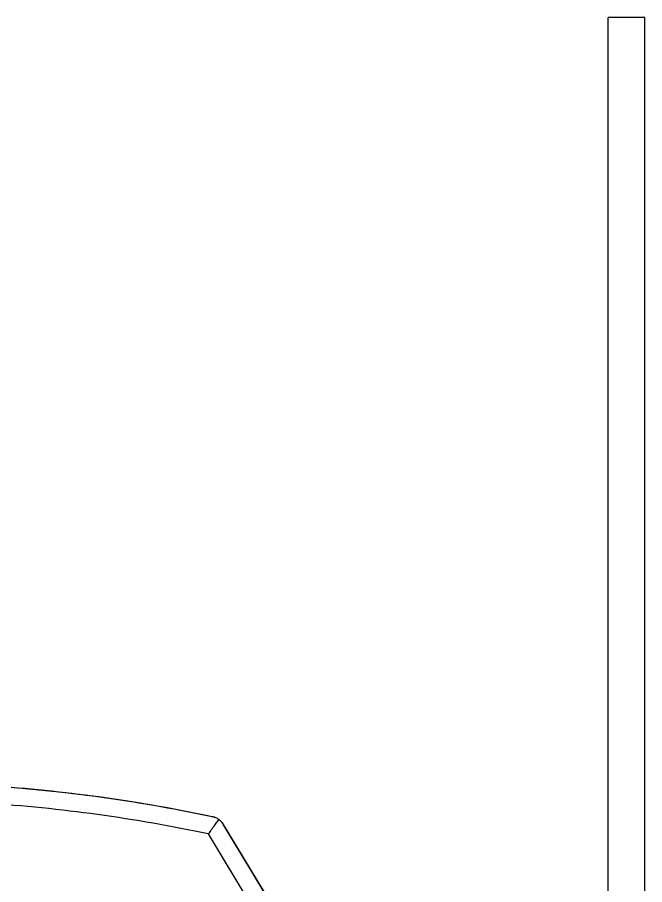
# Model space of a CAD drawing. Extents: x 6 to 134, y 3 to 97.
# Drawn here: x 57.861 to 61.084, y 45.283 to 49.737 of the extents above; entities that cross this region are included whole.
import ezdxf

# ---------------------------------------------------------------- set-up
doc = ezdxf.new("R2010")
doc.units = 0
doc.header["$MEASUREMENT"] = 0
doc.layers.add('OBJECT', color=7, linetype='CONTINUOUS')

msp = doc.modelspace()

# ---------------------------------------------------------------- linework, layer by layer
at = {"layer": 'OBJECT'}
for p, q in [((61.0844, 49.737), (60.8964, 49.737)), ((60.8964, 43.5649), (60.8964, 49.737)), ((61.0844, 43.2935), (61.0844, 49.737)), ((58.9144, 45.5996), (59.1864, 45.1503)), ((59.1868, 45.1504), (58.9208, 45.5897)), ((59.1239, 45.0797), (58.8436, 45.5428))]:
    msp.add_line(p, q, dxfattribs=at)
for radius, start, end in [(8, 77.97978, 85.95727), (7.9996, 77.89492, 85.95727), (7.9096, 77.98096, 86.3634)]:
    msp.add_arc((57.1965, 37.8065), radius, start, end, dxfattribs=at)
for points, knots in [([(58.8436, 45.5428), (58.8437, 45.5429), (58.849, 45.5504), (58.8605, 45.5665), (58.8763, 45.5887), (58.8893, 45.607), (58.8943, 45.614), (58.8966, 45.6172)], [0, 0, 0, 0, 0.00387, 0.2411024, 0.519796, 0.7782584, 1, 1, 1, 1]), ([(58.8741, 45.6283), (58.8733, 45.6285), (58.8721, 45.6288), (58.87, 45.6294), (58.8681, 45.6299), (58.8664, 45.6303), (58.8647, 45.6307), (58.8635, 45.6309), (58.8628, 45.6311), (58.8626, 45.6311)], [0, 0, 0, 0, 0.3217019, 0.5413701, 0.6931378, 0.8521132, 0.9158647, 0.9689662, 1, 1, 1, 1]), ([(58.8966, 45.6172), (58.8918, 45.6202), (58.8845, 45.6246), (58.8762, 45.6276), (58.8745, 45.6282), (58.8741, 45.6283)], [0, 0, 0, 0, 0.60342, 0.908941, 1, 1, 1, 1]), ([(58.9144, 45.5996), (58.9134, 45.6009), (58.9097, 45.6058), (58.9022, 45.6124), (58.8966, 45.6172)], [0, 0, 0, 0, 0.262267, 1, 1, 1, 1]), ([(58.9208, 45.5897), (58.9206, 45.5901), (58.9201, 45.5909), (58.9192, 45.5923), (58.9175, 45.595), (58.9159, 45.5974), (58.9149, 45.5989), (58.9144, 45.5996)], [0, 0, 0, 0, 0.047461, 0.109272, 0.225816, 0.646285, 1, 1, 1, 1])]:
    msp.add_open_spline(points, degree=3, knots=knots, dxfattribs=at)

doc.saveas('drawing.dxf')
